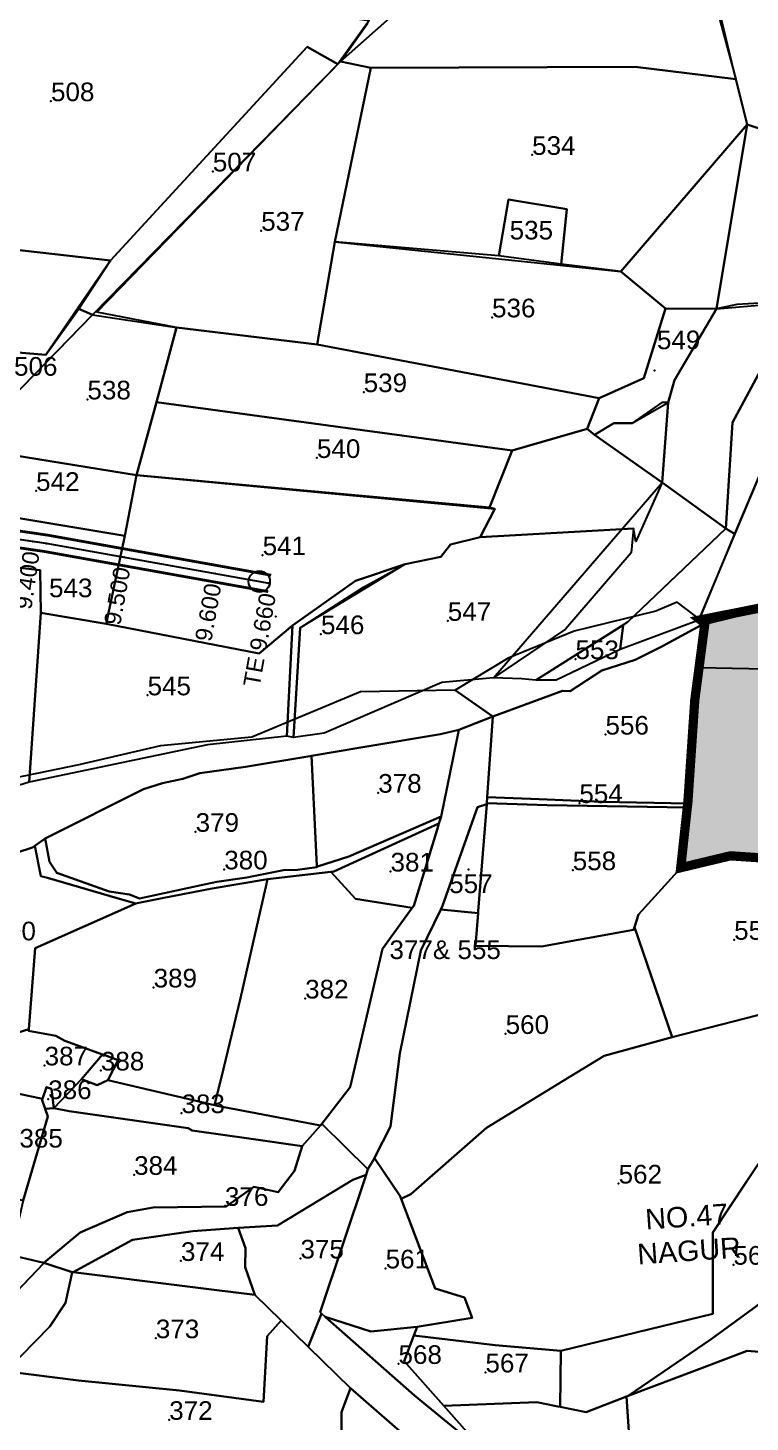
# Model space of a CAD drawing. Header units: inches. Extents: x 206739 to 240559, y 1587423 to 1599564.
# Drawn here: x 218728 to 219509, y 1595247 to 1596754 of the extents above; entities that cross this region are included whole.
import ezdxf
from ezdxf.enums import TextEntityAlignment as Align

# ---------------------------------------------------------------- set-up
doc = ezdxf.new("R2010")
doc.units = ezdxf.units.IN
doc.header["$MEASUREMENT"] = 0
doc.linetypes.add('DASHED2', pattern=[0.375, 0.25, -0.125])
doc.linetypes.add('HIDDEN2', pattern=[0.1875, 0.125, -0.0625])
for name, color, linetype in [('BLOCK', 72, 'Continuous'), ('CANAL1', 7, 'Continuous'), ('CSMark', 72, 'Continuous'), ('PLOT NO', 7, 'Continuous'), ('PLOTS', 7, 'Continuous'), ('PLOTS NO', 7, 'Continuous'), ('ROAD', 1, 'Continuous'), ('text1', 7, 'Continuous'), ('text2', 7, 'Continuous'), ('VILLAGE BOUNDRY', 5, 'Continuous'), ('WUA-17', 3, 'Continuous')]:
    doc.layers.add(name, color=color, linetype=linetype)
doc.styles.add('FONT1', font='Arial')
doc.styles.get("Standard").update_dxf_attribs({"font": 'arial.ttf'})

# ---------------------------------------------------------------- blocks, each defined once
blk = doc.blocks.new('CIRCLE-BOX')
for p, q in [((-0.5, 0), (0.5, 0)), ((0, 0.5), (0, -0.5))]:
    blk.add_line(p, q)
blk.add_circle((0, 0), 0.2)

msp = doc.modelspace()

# ---------------------------------------------------------------- hatches: boundary and pattern name
at = {"layer": 'PLOTS NO', "true_color": 0xafd9aa}
h = msp.add_hatch(dxfattribs=at)
h.set_pattern_fill('ANSI31', color=9)
h.set_pattern_definition([(45, (0, 0), (-0.088388347648, 0.088388347648), [])])
h.paths.add_polyline_path([(220321.66888, 1595756.58982), (220240.66864, 1595684.10089), (220196.24497, 1595701.01347), (220182.61298, 1595785.73792), (220091.14566, 1595768.05379), (219980.58048, 1595708.12858), (219956.2346, 1595689.53155), (219860.50354, 1595610.07539), (219612.177, 1595475.96557), (219612.05845, 1595558.17808), (219603.62578, 1595614.40158), (219590.30537, 1595670.86071), (219581.28753, 1595709.08324), (219589.44581, 1595770.09395), (219586.63638, 1595831.12692), (219585.63818, 1595852.81236), (219487.57647, 1595859.36452), (219433.82118, 1595846.51514), (219441.45333, 1595915.84005), (219449.00663, 1596027.5761), (219459.91585, 1596110.61146), (219554.13684, 1596134.06369), (219587.29819, 1596147.34648), (219619.89228, 1596123.95088), (219868.30612, 1596312.51506), (219839.32124, 1596360.47218), (219797.48696, 1596423.35482), (219762.79343, 1596455.25907), (219758.64134, 1596482.02548), (219841.68732, 1596558.86119), (219860.1276, 1596554.3097), (219967.57351, 1596657.63153), (220051.1495, 1596749.60642), (220102.93952, 1596793.01919), (220117.4482, 1596889.47035), (220135.49706, 1596954.46677), (220120.87126, 1597038.49427), (220175.51974, 1597168.07134), (220103.32048, 1597182.9145), (220194.83213, 1597444.26897), (220296.00149, 1597454.2623), (220309.89699, 1597186.72214), (220348.72692, 1596992.40291), (220325.81643, 1596868.23702), (220327.49706, 1596860.15878), (220311.65208, 1596826.49995), (220257.3608, 1596722.5517), (220245.87351, 1596690.49248), (220242.09491, 1596575.47886), (220169.82431, 1596591.19523), (220047.82837, 1596332.90575), (220224.39494, 1596323.80935), (220217.73909, 1596235.52176), (220306.20658, 1596186.92708), (220321.2936, 1596160.08959), (220317.66508, 1596120.25069), (220319.85653, 1596113.31435), (220304.07029, 1595967.36473)])

# ---------------------------------------------------------------- linework, layer by layer
at = {"layer": 'CANAL1', "color": 1, "linetype": 'HIDDEN2', "ltscale": 50, "const_width": 2}
msp.add_lwpolyline([(215680, 1595109), (215687, 1595289), (215694, 1595450), (215982, 1595636), (216107, 1595629), (216465, 1595622), (216562, 1595617), (216666, 1595619), (216927, 1595712), (216969, 1595735), (217133, 1595788), (217298, 1595891), (217799, 1596169), (218022, 1596245), (218175, 1596297), (218281, 1596277), (218379, 1596260), (218563, 1596224), (218748, 1596197), (218989.4692, 1596153.73677), (218989.4692, 1596153.73677)], dxfattribs=at)
at = {"layer": 'CANAL1', "color": 200, "linetype": 'ByBlock', "ltscale": 40, "const_width": 3}
for points in [[(216967.58119, 1595743.99979), (217128.47167, 1595795.99489, 0.0614466238), (217129.80383, 1595796.61443), (217293.43067, 1595898.75725), (217795.33598, 1596177.25959), (218019.09671, 1596253.51886), (218168.37056, 1596304.25245, -0.129239487), (218180.54335, 1596305.11288), (218282.60355, 1596285.85624), (218380.63337, 1596268.85107), (218564.51481, 1596232.87427), (218749.44386, 1596205.88462), (218991.05643, 1596162.5957)], [(216973.11639, 1595726.87199), (217134.00688, 1595778.86709, 0.0614466238), (217139.33549, 1595781.34526), (217302.56933, 1595883.24275), (217802.66402, 1596160.74041), (218024.90329, 1596236.48114), (218174.16281, 1596287.20987, -0.129239487), (218177.20601, 1596287.42497), (218279.39645, 1596268.14376), (218377.36663, 1596251.14893), (218561.48519, 1596215.12573), (218746.55614, 1596188.11538), (218987.88198, 1596144.87783)]]:
    msp.add_lwpolyline(points, format="xyb", dxfattribs=at)
at = {"layer": 'CSMark', "linetype": 'Continuous'}
for p in [(218733.46647, 1596199.12111), (218733.46647, 1596199.12111), (218831.97531, 1596181.95442), (218831.97531, 1596181.95442), (218930.40792, 1596164.31858), (218930.40792, 1596164.31858)]:
    msp.add_point(p, dxfattribs=at)
at = {"layer": 'PLOT NO'}
for p in [(218752.98906, 1596674.85029), (219273.17571, 1596616.84359), (218927.96393, 1596598.95795), (218980.25429, 1596534.89889), (219274.79175, 1596533.10944), (219229.81936, 1596441.26364), (219405.53217, 1596383.98033), (219091.04971, 1596360.44719), (218792.41021, 1596352.57803), (219040.50674, 1596289.30595), (218736.90799, 1596253.73209), (218981.82493, 1596184.28489), (219181.98334, 1596113.30088), (219044.87575, 1596098.90501), (219320.01262, 1596071.95083), (219333.17983, 1596075.29517), (218857.40154, 1596032.83717), (219352.48382, 1595990.37226), (219106.77506, 1595927.58579), (219324.23846, 1595916.40494), (218909.39553, 1595885.30712), (218940.28547, 1595844.69814), (219120.07261, 1595842.40891), (219204.52715, 1595844.55914), (219317.06372, 1595843.84813), (219491.56163, 1595768.65148), (219141.02115, 1595749.97943), (218863.94759, 1595717.11827), (219027.75336, 1595705.18385), (219244.52169, 1595666.88509), (218746.10434, 1595632.8858), (218806.94699, 1595627.36339), (218749.98699, 1595596.5296), (218894.05889, 1595581.31026), (218842.83601, 1595514.62467), (219366.65737, 1595505.23482), (218941.13286, 1595481.08746), (218893.52819, 1595421.59473), (219022.70546, 1595424.23573), (219114.78666, 1595413.51449), (219490.7398, 1595417.5218), (218866.36704, 1595338.05237), (219128.67691, 1595310.28742), (219222.6942, 1595301.13678), (218880.80111, 1595249.84506)]:
    msp.add_point(p, dxfattribs=at)
at = {"layer": 'PLOTS'}
for points in [[(219488.95007, 1597148.52535), (219441.3486, 1597039.55781), (219385.37431, 1597030.64306), (219290.69089, 1596935.04364), (219275.14411, 1596902.87739), (219065.89402, 1596717.59502), (219095.0159, 1596758.7), (219127.49287, 1596838.03949), (219133.55237, 1596844.82489), (219214.1782, 1596878.01315), (219242.18385, 1596916.90214), (219488.95007, 1597148.52535), (219488.95007, 1597148.52535)], [(219065.89402, 1596717.59502), (219275.14411, 1596902.87739), (219280.74605, 1596922.20857), (219385.37431, 1597030.64306), (219441.3486, 1597039.55781), (219419.97011, 1596970.71425), (219493.56697, 1596698.65878), (219384.44674, 1596711.97819), (219098.68708, 1596710.97809), (219065.89402, 1596717.59502)], [(219456.79319, 1596852.18605), (219527.93729, 1596849.60646), (219593.48716, 1596620.67267), (219505.70392, 1596649.62384), (219493.56697, 1596698.65878), (219456.79319, 1596852.18605)], [(218562.43869, 1596835.87821), (219096.83723, 1596762.11083), (219062.9737, 1596714.90781), (219030.13329, 1596733.76369), (218817.3962, 1596502.57065), (218534.85638, 1596534.69021), (218541.97773, 1596634.47145), (218553.09023, 1596695.05044), (218546.81587, 1596762.97557), (218562.43869, 1596835.87821)], [(218783.11497, 1596450.29179), (218817.3962, 1596502.57065), (219030.13329, 1596733.76369), (219062.9737, 1596714.90781), (218797.84486, 1596443.80123), (218783.11497, 1596450.29179)], [(218802.50223, 1596447.03448), (219065.89402, 1596717.59502), (219098.68708, 1596710.97809), (219060.03018, 1596522.9847), (219040.91297, 1596411.90251), (218888.53572, 1596430.41464), (218802.50223, 1596447.03448)], [(219098.68708, 1596710.97809), (219384.44674, 1596711.97819), (219493.56697, 1596698.65878), (219505.70392, 1596649.62384), (219369.03403, 1596490.85208), (219304.5895, 1596498.9018), (219310.65972, 1596558.33154), (219247.47326, 1596568.58953), (219237.33842, 1596507.67294), (219060.03018, 1596522.9847), (219098.68708, 1596710.97809)], [(219505.70392, 1596649.62384), (219472.42039, 1596450.52534), (219417.50619, 1596450.65921), (219369.03403, 1596490.85208), (219505.70392, 1596649.62384)], [(219505.70392, 1596649.62384), (219593.48716, 1596620.67267), (219560.04617, 1596458.00732), (219543.25981, 1596458.06441), (219494.43378, 1596455.02228), (219472.42039, 1596450.52534), (219505.70392, 1596649.62384)], [(219237.33842, 1596507.67294), (219247.47326, 1596568.58953), (219310.65972, 1596558.33154), (219304.5895, 1596498.9018), (219237.33842, 1596507.67294)], [(218534.85638, 1596534.69021), (218817.3962, 1596502.57065), (218747.41563, 1596400.72212), (218690.76163, 1596405.50347), (218526.1839, 1596424.67757), (218534.85638, 1596534.69021)], [(219060.03018, 1596522.9847), (219369.03403, 1596490.85208), (219417.50619, 1596450.65921), (219394.08663, 1596375.66593), (219345.6632, 1596353.82052), (219040.91297, 1596411.90251), (219060.03018, 1596522.9847)], [(219560.04617, 1596458.00732), (219600.83643, 1596465.04254), (219492.09816, 1596207.43331), (219482.72839, 1596213.06391), (219489.79908, 1596327.64539), (219560.04617, 1596458.00732)], [(218690.76163, 1596405.50347), (218747.41563, 1596400.72212), (218783.11497, 1596450.29179), (218797.84486, 1596443.80123), (218658.33319, 1596300.83487), (218690.76163, 1596405.50347)], [(218797.84486, 1596443.80123), (218888.53572, 1596430.41464), (218867.07812, 1596349.62355), (218845.43685, 1596270.69212), (218658.33319, 1596300.83487), (218797.84486, 1596443.80123)], [(219332.49734, 1596320.95596), (219345.6632, 1596353.82052), (219394.08663, 1596375.66593), (219417.50619, 1596450.65921), (219472.42039, 1596450.52534), (219426.96874, 1596373.31267), (219420.25388, 1596349.20423), (219413.42893, 1596349.28997), (219381.1936, 1596326.8508), (219361.55452, 1596326.77811), (219340.52105, 1596314.11784), (219332.49734, 1596320.95596)], [(219560.04617, 1596458.00732), (219489.79908, 1596327.64539), (219482.72839, 1596213.06391), (219413.86378, 1596262.90025), (219420.25388, 1596349.20423), (219426.96874, 1596373.31267), (219472.42039, 1596450.52534), (219560.04617, 1596458.00732)], [(218867.07812, 1596349.62355), (218867.07812, 1596349.62355), (218888.53572, 1596430.41464), (219040.91297, 1596411.90251), (219345.6632, 1596353.82052), (219332.49734, 1596320.95596), (219251.54373, 1596297.46077), (218867.07812, 1596349.62355)], [(219582.16976, 1596419.95548), (219644.2213, 1596409.75907), (219621.74763, 1596310.24169), (219607.33889, 1596312.16175), (219554.13684, 1596134.06369), (219453.44516, 1596113.916), (219582.16976, 1596419.95548)], [(218845.43685, 1596270.69212), (218867.07812, 1596349.62355), (219251.54373, 1596297.46077), (219227.12994, 1596235.61151), (218845.43685, 1596270.69212)], [(219420.25388, 1596349.20423), (219413.86378, 1596262.90025), (219340.52105, 1596314.11784), (219361.55452, 1596326.77811), (219381.1936, 1596326.8508), (219420.25388, 1596349.20423)], [(219251.54373, 1596297.46077), (219332.49734, 1596320.95596), (219340.52105, 1596314.11784), (219413.86378, 1596262.90025), (219385.35458, 1596198.99667), (219382.71185, 1596213.22613), (219217.14671, 1596203.71253), (219232.743, 1596234.16869), (219227.12994, 1596235.61151), (219251.54373, 1596297.46077)], [(218658.33319, 1596300.83487), (218845.43685, 1596270.69212), (218832.77815, 1596205.2171), (218611.80589, 1596241.82171), (218658.33319, 1596300.83487)], [(218845.43685, 1596270.69212), (219232.743, 1596234.16869), (219217.14671, 1596203.71253), (219184.84533, 1596195.78986), (219174.4441, 1596182.41042), (219135.88521, 1596174.54271), (219082.25561, 1596156.39458), (219014.05357, 1596108.30389), (218977.96701, 1596077.82122), (218812.82066, 1596110.11626), (218832.77815, 1596205.2171), (218845.43685, 1596270.69212)], [(219413.86378, 1596262.90025), (219482.72839, 1596213.06391), (219376.21515, 1596111.84587), (219277.2019, 1596049.20662), (219261.91117, 1596050.60539), (219231.52877, 1596051.82704), (219413.86378, 1596262.90025)], [(218611.80589, 1596241.82171), (218832.77815, 1596205.2171), (218812.82066, 1596110.11626), (218742.03502, 1596121.92485), (218741.12418, 1596168.07414), (218576.24735, 1596186.97991), (218589.04373, 1596213.0349), (218611.80589, 1596241.82171)], [(219048.43853, 1595992.04223), (219015.02969, 1595987.30989), (219022.3005, 1596105.57988), (219090.71261, 1596149.67525), (219135.88521, 1596174.54271), (219174.4441, 1596182.41042), (219184.84533, 1596195.78986), (219217.14671, 1596203.71253), (219382.71185, 1596213.22613), (219380.1452, 1596186.90064), (219309.07963, 1596104.39041), (219231.52877, 1596051.82704), (219175.47088, 1596046.61619), (219048.43853, 1595992.04223)], [(219368.35659, 1596082.39272), (219371.4907, 1596108.68742), (219376.21515, 1596111.84587), (219482.72839, 1596213.06391), (219492.09816, 1596207.43331), (219453.44516, 1596113.916), (219368.35659, 1596082.39272)], [(218576.24735, 1596186.97991), (218741.12418, 1596168.07414), (218742.03502, 1596121.92485), (218729.25267, 1595938.78802), (218701.75933, 1595930.31991), (218518.47733, 1595945.67123), (218504.64482, 1595952.9668), (218507.12981, 1596030.23423), (218532.90721, 1596104.10361), (218576.24735, 1596186.97991), (218576.24735, 1596186.97991)], [(219008.13984, 1595988.82199), (219014.05357, 1596108.30389), (219082.25561, 1596156.39458), (219135.88521, 1596174.54271), (219022.3005, 1596105.57988), (219015.02969, 1595987.30989), (219008.13984, 1595988.82199)], [(219459.91585, 1596110.61146), (219429.83882, 1596133.44354), (219407.0455, 1596123.63119), (219318.47932, 1596102.00696), (219247.38639, 1596072.98538), (219189.85086, 1596038.32597), (219230.82808, 1596009.82898), (219305.97056, 1596037.49215), (219314.13742, 1596037.45647), (219348.5545, 1596059.45847), (219384.52623, 1596071.0273), (219413.49796, 1596085.4447), (219459.91585, 1596110.61146)], [(218742.03502, 1596121.92485), (218812.82066, 1596110.11626), (218977.96701, 1596077.82122), (219014.05357, 1596108.30389), (219008.13984, 1595988.82199), (218922.25054, 1595979.25382), (218729.25267, 1595938.78802), (218742.03502, 1596121.92485)], [(219441.45333, 1595915.84005), (219442.26763, 1595924.45236), (219449.00663, 1596027.5761), (219459.91585, 1596110.61146), (219413.49796, 1596085.4447), (219384.52623, 1596071.0273), (219348.5545, 1596059.45847), (219314.13742, 1596037.45647), (219305.97056, 1596037.49215), (219230.82808, 1596009.82898), (219224.71322, 1595922.56881), (219280.74308, 1595920.42571), (219349.32644, 1595917.80238), (219441.45333, 1595915.84005)], [(219277.2019, 1596049.20662), (219277.2019, 1596049.20662), (219371.4907, 1596108.68742), (219368.35659, 1596082.39272), (219299.11084, 1596049.15614), (219277.2019, 1596049.20662)], [(219224.71322, 1595922.56881), (219230.82808, 1596009.82898), (219193.79707, 1595995.68333), (219187.98955, 1595967.00268), (219174.73004, 1595901.97199), (219172.30149, 1595894.36899), (219170.74735, 1595888.89958), (219145.11388, 1595805.32436), (219143.50947, 1595803.05523), (219111.53121, 1595759.01987), (219076.56689, 1595609.39789), (219045.77974, 1595569.72063), (219095.71769, 1595520.65889), (219102.63467, 1595532.60477), (219103.24234, 1595533.63062), (219120.18292, 1595566.98898), (219130.13294, 1595645.91726), (219152.97916, 1595756.87783), (219174.29138, 1595801.29662), (219176.14676, 1595805.1779), (219214.07089, 1595912.11281), (219224.16127, 1595915.07563), (219224.2507, 1595916.4261), (219224.71322, 1595922.56881)], [(219174.73004, 1595901.97199), (219187.98955, 1595967.00268), (219193.79707, 1595995.68333), (219174.22624, 1595990.89671), (219090.08612, 1595976.7621), (219034.56951, 1595967.465), (219040.27559, 1595848.40648), (219041.27791, 1595847.73639), (219075.16866, 1595858.79977), (219174.73004, 1595901.97199)], [(219040.27559, 1595848.40648), (219034.56951, 1595967.465), (219032.76859, 1595967.15569), (218963.28855, 1595955.48964), (218914.05094, 1595948.52091), (218895.42778, 1595942.65411), (218873.50423, 1595937.90885), (218852.94377, 1595931.51622), (218746.85861, 1595877.99744), (218751.49388, 1595852.93691), (218759.44631, 1595840.82183), (218816.00696, 1595820.81766), (218837.97537, 1595817.43524), (218848.60606, 1595813.33658), (218915.1966, 1595827.67448), (218932.37431, 1595831.37906), (218964.54791, 1595836.00382), (219004.29801, 1595843.73772), (219019.63675, 1595844.07247), (219040.31651, 1595847.20096), (219040.27559, 1595848.40648)], [(219433.82118, 1595846.51514), (219440.90708, 1595911.65923), (219289.25098, 1595914.11804), (219224.2507, 1595916.4261), (219224.16127, 1595915.07563), (219214.98999, 1595799.47497), (219214.81941, 1595797.41074), (219212.01028, 1595762.25574), (219283.25532, 1595761.45832), (219382.78787, 1595779.50624), (219383.71864, 1595782.34123), (219388.32234, 1595796.03154), (219433.82118, 1595846.51514)], [(219440.90708, 1595911.65923), (219441.45333, 1595915.84005), (219349.32644, 1595917.80238), (219280.74308, 1595920.42571), (219224.71322, 1595922.56881), (219224.2507, 1595916.4261), (219289.25098, 1595914.11804), (219440.90708, 1595911.65923)], [(219172.30149, 1595894.36899), (219174.73004, 1595901.97199), (219075.16866, 1595858.79977), (219041.27791, 1595847.73639), (219040.27559, 1595848.40648), (219040.31651, 1595847.20096), (219019.63675, 1595844.07247), (219004.29801, 1595843.73772), (218964.54791, 1595836.00382), (218932.37431, 1595831.37906), (218915.1966, 1595827.67448), (218848.60606, 1595813.33658), (218837.97537, 1595817.43524), (218816.00696, 1595820.81766), (218759.44631, 1595840.82183), (218751.49388, 1595852.93691), (218746.85861, 1595877.99744), (218735.6749, 1595870.16072), (218742.05748, 1595837.54709), (218749.06557, 1595835.50938), (218824.57855, 1595813.50742), (218844.64651, 1595807.67972), (218846.00024, 1595808.2552), (218873.01262, 1595813.59781), (218927.09342, 1595824.20054), (218987.00574, 1595834.09465), (219055.36809, 1595842.03212), (219058.66735, 1595842.42956), (219096.48842, 1595859.73018), (219172.30149, 1595894.36899)], [(219214.81941, 1595797.41074), (219214.98999, 1595799.47497), (219224.16127, 1595915.07563), (219214.07089, 1595912.11281), (219176.14676, 1595805.1779), (219174.29138, 1595801.29662), (219214.81941, 1595797.41074)], [(219143.50947, 1595803.05523), (219145.11388, 1595805.32436), (219170.74735, 1595888.89958), (219172.30149, 1595894.36899), (219096.48842, 1595859.73018), (219058.66735, 1595842.42956), (219055.36809, 1595842.03212), (219082.32032, 1595812.98636), (219143.50947, 1595803.05523)], [(218844.64651, 1595807.67972), (218824.57855, 1595813.50742), (218749.06557, 1595835.50938), (218742.05748, 1595837.54709), (218735.6749, 1595870.16072), (218733.0297, 1595868.28986), (218683.86867, 1595852.50241), (218620.92291, 1595826.46474), (218613.09684, 1595820.99262), (218604.98412, 1595766.73472), (218593.6076, 1595691.06278), (218617.30266, 1595686.0649), (218646.26293, 1595679.97249), (218710.60017, 1595666.41464), (218728.90039, 1595672.03354), (218736.00816, 1595759.7352), (218844.64651, 1595807.67972)], [(219585.63818, 1595852.81236), (219487.57647, 1595859.36452), (219433.82118, 1595846.51514), (219388.32234, 1595796.03154), (219383.71864, 1595782.34123), (219424.50356, 1595663.52844), (219529.82141, 1595690.45542), (219581.28753, 1595709.08324), (219589.44581, 1595770.09395), (219585.63818, 1595852.81236)], [(219143.50947, 1595803.05523), (219082.32032, 1595812.98636), (219055.36809, 1595842.03212), (218987.00574, 1595834.09465), (218985.11394, 1595825.75623), (218979.09455, 1595799.24409), (218957.89506, 1595705.41442), (218939.37627, 1595629.2544), (218929.78831, 1595589.84573), (218932.78135, 1595589.14073), (219004.74271, 1595575.42982), (219044.33886, 1595567.88942), (219045.77974, 1595569.72063), (219076.56689, 1595609.39789), (219111.53121, 1595759.01987), (219143.50947, 1595803.05523)], [(218929.78831, 1595589.84573), (218939.37627, 1595629.2544), (218957.89506, 1595705.41442), (218979.09455, 1595799.24409), (218985.11394, 1595825.75623), (218987.00574, 1595834.09465), (218927.09342, 1595824.20054), (218873.01262, 1595813.59781), (218846.00024, 1595808.2552), (218844.64651, 1595807.67972), (218736.00816, 1595759.7352), (218728.90039, 1595672.03354), (218728.76894, 1595670.37585), (218758.31679, 1595664.88803), (218768.10421, 1595659.43705), (218808.8249, 1595644.62445), (218811.04695, 1595643.81794), (218825.52919, 1595638.56149), (218814.36286, 1595616.89529), (218929.78831, 1595589.84573)], [(219214.81941, 1595797.41074), (219174.29138, 1595801.29662), (219152.97916, 1595756.87783), (219130.13294, 1595645.91726), (219120.18292, 1595566.98898), (219103.24234, 1595533.63062), (219102.63467, 1595532.60477), (219130.67485, 1595491.46661), (219131.66898, 1595488.85149), (219142.07445, 1595493.57961), (219223.71831, 1595565.3949), (219306.60798, 1595616.07455), (219350.96097, 1595643.20865), (219424.50356, 1595663.52844), (219383.71864, 1595782.34123), (219382.78787, 1595779.50624), (219283.25532, 1595761.45832), (219212.01028, 1595762.25574), (219214.81941, 1595797.41074)], [(219606.43336, 1595602.50149), (219581.28753, 1595709.08324), (219529.82141, 1595690.45542), (219424.50356, 1595663.52844), (219350.96097, 1595643.20865), (219306.60798, 1595616.07455), (219223.71831, 1595565.3949), (219142.07445, 1595493.57961), (219131.66898, 1595488.85149), (219168.43955, 1595391.79764), (219200.18692, 1595381.96978), (219208.25359, 1595360.11315), (219148.83874, 1595350.27281), (219145.23276, 1595340.8834), (219233.18526, 1595330.7066), (219304.15349, 1595324.2762), (219468.64989, 1595364.36891), (219468.54413, 1595452.4044), (219505.34123, 1595507.60168), (219528.82815, 1595542.89427), (219609.50347, 1595578.29394), (219606.43336, 1595602.50149)], [(218808.8249, 1595644.62445), (218768.10421, 1595659.43705), (218758.31679, 1595664.88803), (218728.76894, 1595670.37585), (218728.90039, 1595672.03354), (218710.60017, 1595666.41464), (218696.14819, 1595606.92764), (218716.81432, 1595602.54817), (218743.93622, 1595596.85426), (218748.02087, 1595609.44663), (218753.46142, 1595607.67351), (218756.22305, 1595586.75979), (218785.95707, 1595618.02838), (218808.8249, 1595644.62445)], [(218814.36286, 1595616.89529), (218825.52919, 1595638.56149), (218811.04695, 1595643.81794), (218808.8249, 1595644.62445), (218785.95707, 1595618.02838), (218802.98053, 1595611.65589), (218814.36286, 1595616.89529)], [(218929.78831, 1595589.84573), (218814.36286, 1595616.89529), (218802.98053, 1595611.65589), (218785.95707, 1595618.02838), (218756.22305, 1595586.75979), (218772.55257, 1595583.52444), (218873.53761, 1595569.04678), (218901.40448, 1595565.04946), (218905.53811, 1595562.38024), (218969.25002, 1595553.37116), (219024.39948, 1595545.70512), (219044.33886, 1595567.88942), (219004.74271, 1595575.42982), (218932.78135, 1595589.14073), (218929.78831, 1595589.84573)], [(218743.93622, 1595596.85426), (218716.81432, 1595602.54817), (218684.4542, 1595498.28264), (218722.81292, 1595486.92304), (218749.42106, 1595577.52099), (218746.58202, 1595586.00332), (218743.42894, 1595595.37033), (218743.93622, 1595596.85426)], [(218756.22305, 1595586.75979), (218753.46142, 1595607.67351), (218748.02087, 1595609.44663), (218743.93622, 1595596.85426), (218743.42894, 1595595.37033), (218746.58202, 1595586.00332), (218756.22305, 1595586.75979)], [(219024.39948, 1595545.70512), (218969.25002, 1595553.37116), (218905.53811, 1595562.38024), (218901.40448, 1595565.04946), (218873.53761, 1595569.04678), (218772.55257, 1595583.52444), (218756.22305, 1595586.75979), (218746.58202, 1595586.00332), (218749.42106, 1595577.52099), (218722.81292, 1595486.92304), (218717.72785, 1595464.82637), (218716.04184, 1595465.35167), (218708.52181, 1595428.21121), (218745.34069, 1595419.34716), (218784.48604, 1595452.44709), (218835.33655, 1595474.3348), (218863.58634, 1595479.31877), (218942.39905, 1595480.22972), (218972.32202, 1595501.55088), (218998.74149, 1595495.94345), (219016.37426, 1595518.88333), (219024.39948, 1595545.70512)], [(219095.71769, 1595520.65889), (219045.77974, 1595569.72063), (219044.33886, 1595567.88942), (219024.39948, 1595545.70512), (219016.37426, 1595518.88333), (218998.74149, 1595495.94345), (218972.32202, 1595501.55088), (218942.39905, 1595480.22972), (218863.58634, 1595479.31877), (218835.33655, 1595474.3348), (218784.48604, 1595452.44709), (218745.34069, 1595419.34716), (218775.86643, 1595409.56003), (218776.81682, 1595409.47043), (218841.00954, 1595444.34579), (218906.19565, 1595453.90264), (218955.26412, 1595457.30747), (218998.00159, 1595459.82235), (219079.26514, 1595509.3631), (219093.67935, 1595514.60567), (219095.71769, 1595520.65889)], [(219615.57662, 1595530.40688), (219609.50347, 1595578.29394), (219528.82815, 1595542.89427), (219505.34123, 1595507.60168), (219468.54413, 1595452.4044), (219468.64989, 1595364.36891), (219304.15349, 1595324.2762), (219303.47653, 1595263.80808), (219331.58063, 1595258.07591), (219375.16249, 1595274.96039), (219377.04209, 1595275.67778), (219466.66485, 1595337.04363), (219542.7841, 1595392.54187), (219563.07753, 1595407.29579), (219596.14848, 1595425.61565), (219595.95254, 1595428.3396), (219618.8371, 1595495.55452), (219619.69684, 1595498.03961), (219615.57662, 1595530.40688)], [(219131.66898, 1595488.85149), (219130.67485, 1595491.46661), (219102.63467, 1595532.60477), (219095.71769, 1595520.65889), (219093.67935, 1595514.60567), (219043.86074, 1595366.11551), (219045.31831, 1595364.84151), (219049.3483, 1595361.26673), (219098.90046, 1595345.27326), (219148.83874, 1595350.27281), (219208.25359, 1595360.11315), (219200.18692, 1595381.96978), (219168.43955, 1595391.79764), (219131.66898, 1595488.85149)], [(219045.31831, 1595364.84151), (219043.86074, 1595366.11551), (219093.67935, 1595514.60567), (219079.26514, 1595509.3631), (218998.00159, 1595459.82235), (218955.26412, 1595457.30747), (218963.46393, 1595435.2929), (218962.97678, 1595414.7219), (218973.37984, 1595385.09104), (219001.87346, 1595357.3318), (219031.20341, 1595328.7752), (219045.31831, 1595364.84151)], [(218973.37984, 1595385.09104), (218962.97678, 1595414.7219), (218963.46393, 1595435.2929), (218955.26412, 1595457.30747), (218906.19565, 1595453.90264), (218841.00954, 1595444.34579), (218776.81682, 1595409.47043), (218803.0395, 1595406.22822), (218874.57154, 1595397.35083), (218929.32869, 1595390.52699), (218973.37984, 1595385.09104)], [(218708.52181, 1595428.21121), (218701.98222, 1595416.02422), (218619.34599, 1595439.47354), (218618.79358, 1595437.75895), (218613.07859, 1595411.81256), (218640.62936, 1595405.59419), (218715.81285, 1595388.23792), (218744.741, 1595418.84334), (218745.34069, 1595419.34716), (218708.52181, 1595428.21121)], [(219601.11703, 1595333.80049), (219596.14848, 1595425.61565), (219563.07753, 1595407.29579), (219542.7841, 1595392.54187), (219466.66485, 1595337.04363), (219377.04209, 1595275.67778), (219454.33527, 1595305.04296), (219505.61655, 1595324.5191), (219531.43361, 1595322.4109), (219601.11703, 1595333.80049)], [(218973.37984, 1595385.09104), (218929.32869, 1595390.52699), (218874.57154, 1595397.35083), (218803.0395, 1595406.22822), (218776.81682, 1595409.47043), (218776.03267, 1595409.02098), (218768.76969, 1595376.29012), (218751.85749, 1595350.77756), (218704.77333, 1595302.94444), (218703.22766, 1595302.33448), (218782.7409, 1595292.23442), (218891.97121, 1595281.40861), (218937.19881, 1595275.35355), (218982.87212, 1595269.22553), (218986.6831, 1595340.31903), (219001.87346, 1595357.3318), (218973.37984, 1595385.09104)], [(219049.3483, 1595361.26673), (219045.31831, 1595364.84151), (219031.20341, 1595328.7752), (219076.96131, 1595284.13508), (219132.94676, 1595235.10797), (219160.56724, 1595210.93862), (219232.16638, 1595155.33853), (219271.78804, 1595042.99396), (219272.63699, 1595040.55787), (219332.11186, 1595020.31797), (219340.08861, 1595050.70668), (219341.64351, 1595050.74603), (219340.78251, 1595051.70495), (219276.23553, 1595121.38271), (219260.61687, 1595200.5728), (219231.04761, 1595206.20288), (219225.34568, 1595210.68111), (219224.41559, 1595211.88181), (219222.199, 1595213.82138), (219145.91182, 1595276.22408), (219049.3483, 1595361.26673)], [(219148.83874, 1595350.27281), (219098.90046, 1595345.27326), (219049.3483, 1595361.26673), (219145.91182, 1595276.22408), (219222.199, 1595213.82138), (219224.41559, 1595211.88181), (219177.56504, 1595264.83609), (219134.66201, 1595313.17249), (219145.23276, 1595340.8834), (219148.83874, 1595350.27281)], [(219304.15349, 1595324.2762), (219233.18526, 1595330.7066), (219145.23276, 1595340.8834), (219134.66201, 1595313.17249), (219177.56504, 1595264.83609), (219278.13022, 1595268.93932), (219300.93958, 1595264.31329), (219303.47653, 1595263.80808), (219304.15349, 1595324.2762)], [(219611.85907, 1595217.72281), (219601.11703, 1595333.80049), (219531.43361, 1595322.4109), (219505.61655, 1595324.5191), (219454.33527, 1595305.04296), (219377.04209, 1595275.67778), (219375.16249, 1595274.96039), (219378.38847, 1595226.48144), (219382.95062, 1595116.23912), (219387.42732, 1595064.45449), (219386.26409, 1595051.07717), (219408.57762, 1595047.60711), (219470.78985, 1595041.4833), (219542.29036, 1595033.41513), (219574.04599, 1595029.68469), (219577.7586, 1595085.86486), (219595.69093, 1595186.29572), (219611.85907, 1595217.72281)], [(219132.94676, 1595235.10797), (219076.96131, 1595284.13508), (219067.24728, 1595258.16939), (219066.79876, 1595204.95312), (219105.39774, 1595227.22), (219124.39471, 1595167.71413), (219137.33287, 1595082.82374), (219140.1728, 1595066.64881), (219161.10645, 1595078.18394), (219144.84774, 1595175.94069), (219132.94676, 1595235.10797)], [(219386.26409, 1595051.07717), (219387.42732, 1595064.45449), (219382.95062, 1595116.23912), (219378.38847, 1595226.48144), (219375.16249, 1595274.96039), (219331.58063, 1595258.07591), (219303.47653, 1595263.80808), (219300.93958, 1595264.31329), (219278.13022, 1595268.93932), (219177.56504, 1595264.83609), (219224.41559, 1595211.88181), (219225.34568, 1595210.68111), (219231.04761, 1595206.20288), (219260.61687, 1595200.5728), (219276.23553, 1595121.38271), (219340.78251, 1595051.70495), (219341.64351, 1595050.74603), (219386.26409, 1595051.07717)]]:
    msp.add_lwpolyline(points, close=True, dxfattribs=at)
for points in [[(218683.86867, 1595852.50241), (218733.0297, 1595868.28986), (218735.6749, 1595870.16072), (218746.85861, 1595877.99744), (218852.94377, 1595931.51622), (218873.50423, 1595937.90885), (218895.42778, 1595942.65411), (218914.05094, 1595948.52091), (218963.28855, 1595955.48964), (219032.76859, 1595967.15569), (219034.56951, 1595967.465), (219090.08612, 1595976.7621), (219174.22624, 1595990.89671), (219193.79707, 1595995.68333), (219230.82808, 1596009.82898), (219230.82808, 1596009.82898), (219189.85086, 1596038.32597), (219087.61487, 1596036.58279), (218970.06046, 1595987.48166), (218871.22848, 1595978.15477), (218782.96673, 1595957.50946), (218656.96102, 1595931.90076)], [(218595.69117, 1595245.97786), (218598.53176, 1595247.73946), (218641.11355, 1595274.40334), (218676.07796, 1595292.04515), (218703.22766, 1595302.33448), (218704.77333, 1595302.94444), (218751.85749, 1595350.77756), (218768.76969, 1595376.29012), (218776.03267, 1595409.02098), (218776.81682, 1595409.47043), (218775.86643, 1595409.56003), (218775.86643, 1595409.56003), (218745.34069, 1595419.34716), (218744.741, 1595418.84334), (218715.81285, 1595388.23792), (218715.06289, 1595387.44073), (218651.96585, 1595326.33758), (218650.18227, 1595324.60656), (218599.48434, 1595284.27149), (218598.46528, 1595283.40639), (218575.70151, 1595263.53736), (218523.48602, 1595243.60683)], [(219066.79876, 1595204.95312), (219067.24728, 1595258.16939), (219076.96131, 1595284.13508), (219031.20341, 1595328.7752), (219031.20341, 1595328.7752), (219001.87346, 1595357.3318), (218986.6831, 1595340.31903), (218982.87212, 1595269.22553), (218937.19881, 1595275.35355), (218891.97121, 1595281.40861), (218782.7409, 1595292.23442), (218703.22766, 1595302.33448), (218676.07796, 1595292.04515), (218641.11355, 1595274.40334), (218598.53176, 1595247.73946), (218595.69117, 1595245.97786)]]:
    msp.add_lwpolyline(points, dxfattribs=at)
at = {"layer": 'ROAD'}
msp.add_lwpolyline([(219964.40813, 1596094.06652), (219912.18268, 1596095.90293), (219880.729, 1596102.8003), (219801.43611, 1596122.23009), (219741.49789, 1596068.42899), (219718.34737, 1596056.28846), (219668.08429, 1596058.2783), (219453.57353, 1596062.33698)], dxfattribs=at)
at = {"layer": 'text2', "linetype": 'Continuous'}
msp.add_circle((218978.16914, 1596155.76136), 11.48, dxfattribs=at)
at = {"layer": 'VILLAGE BOUNDRY', "linetype": 'DASHED2', "ltscale": 50, "const_width": 10}
msp.add_lwpolyline([(219554.13684, 1596134.06369), (219455.14248, 1596114.32842), (219459.91585, 1596110.61146), (219449.00663, 1596027.5761), (219441.45333, 1595915.84005), (219440.90708, 1595911.65923), (219433.82118, 1595846.51514), (219487.57647, 1595859.36452), (219585.63818, 1595852.81236)], dxfattribs=at)
at = {"layer": 'WUA-17', "color": 17, "const_width": 4}
msp.add_lwpolyline([(219585.63818, 1595852.81236), (219487.57647, 1595859.36452), (219433.82118, 1595846.51514), (219441.45333, 1595915.84005), (219449.00663, 1596027.5761), (219459.91585, 1596110.61146), (219554.13684, 1596134.06369)], dxfattribs=at)

# ---------------------------------------------------------------- block references
at = {"layer": 'BLOCK'}
for p in [(218748, 1596197, 89.825), (218748, 1596197, 89.825), (218988, 1596154, 89.47), (218988, 1596154, 89.47), (218996, 1596118, 89.827), (218996, 1596118, 89.827)]:
    msp.add_blockref('CIRCLE-BOX', p, dxfattribs=at)

# ---------------------------------------------------------------- texts
at = {"layer": 'CSMark', "color": 1, "linetype": 'Continuous', "style": 'FONT1'}
for s, rotation, p in [('9.400', 81.69653677, (218731.87789, 1596188.23642)), ('9.500', 79.84228117, (218830.03537, 1596171.12684)), ('9.600', 79.84228117, (218928.46797, 1596153.491)), ('TE 9.660', 79.84228115, (218987.52926, 1596142.90918))]:
    msp.add_text(s, height=18, rotation=rotation, dxfattribs=at).set_placement(p, align=Align.MIDDLE_RIGHT)
at = {"layer": 'PLOT NO'}
for s, p in [('508', (218752.98906, 1596674.85029)), ('534', (219273.17571, 1596616.84359)), ('507', (218927.96393, 1596598.95795)), ('537', (218980.25429, 1596534.89889)), ('535', (219248.84824, 1596525.39657)), ('536', (219229.81936, 1596441.26364)), ('549', (219408.11329, 1596406.81029)), ('506', (218713.04413, 1596378.17715)), ('538', (218792.41021, 1596352.57803)), ('539', (219091.04971, 1596360.44719)), ('540', (219040.50674, 1596289.30595)), ('542', (218736.90799, 1596253.73209)), ('541', (218981.82493, 1596184.28489)), ('543', (218750.89505, 1596138.81345)), ('547', (219181.98334, 1596113.30088)), ('546', (219044.87575, 1596098.90501)), ('553', (219320.01262, 1596071.95083)), ('545', (218857.40154, 1596032.83717)), ('556', (219352.48382, 1595990.37226)), ('378', (219106.77506, 1595927.58579)), ('554', (219324.23846, 1595916.40494)), ('379', (218909.39553, 1595885.30712)), ('380', (218940.28547, 1595844.69814)), ('381', (219120.07261, 1595842.40891)), ('558', (219317.06372, 1595843.84813)), ('557', (219183.5012, 1595819.09652)), ('390', (218689.74999, 1595768.01139)), ('559', (219491.56163, 1595768.65148)), ('377& 555', (219118.92133, 1595747.80541)), ('389', (218863.94759, 1595717.11827)), ('382', (219027.75336, 1595705.18385)), ('560', (219244.52169, 1595666.88509)), ('387', (218746.10434, 1595632.8858)), ('388', (218806.94699, 1595627.36339)), ('386', (218749.98699, 1595596.5296)), ('383', (218894.05889, 1595581.31026)), ('385', (218718.88414, 1595544.09683)), ('384', (218842.83601, 1595514.62467)), ('562', (219366.65737, 1595505.23482)), ('376', (218941.13286, 1595481.08746)), ('374', (218893.52819, 1595421.59473)), ('375', (219022.70546, 1595424.23573)), ('561', (219114.78666, 1595413.51449)), ('563', (219490.7398, 1595417.5218)), ('373', (218866.36704, 1595338.05237)), ('568', (219128.67691, 1595310.28742)), ('567', (219222.6942, 1595301.13678)), ('372', (218880.80111, 1595249.84506))]:
    msp.add_text(s, height=20.139367, dxfattribs=at).set_placement(p)
at = {"layer": 'text1', "insert": (219370.48188, 1595475.87412), "char_height": 22.2131651, "width": 138.2772993, "attachment_point": 1, "rotation": 3.95483792}
msp.add_mtext('\\pxqc;NO.47 NAGUR', dxfattribs=at)

doc.saveas('drawing.dxf')
